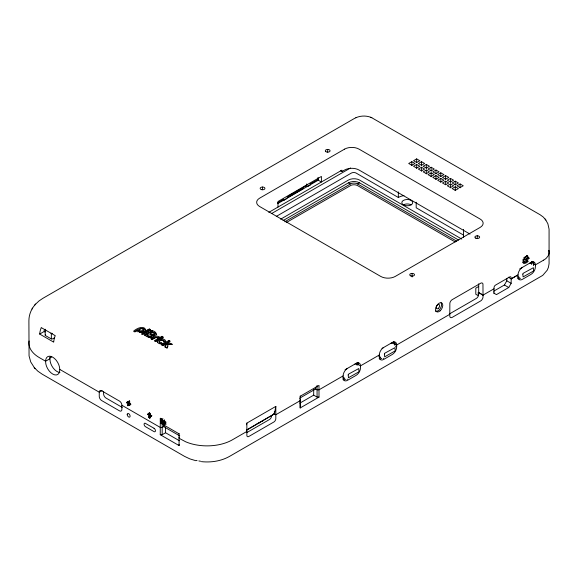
<?xml version="1.0" encoding="UTF-8"?>
<svg xmlns="http://www.w3.org/2000/svg" width="578" height="578" viewBox="0 0 578 578"><rect width="100%" height="100%" fill="white"/><g stroke="black" fill="none" stroke-linecap="round" stroke-linejoin="round"><path stroke-width="0.87" d="M45.2 335.117L45.2 329.547M50.192 356.749A9.999 5.773 60 0 0 49.954 358.721L49.954 359.278A9.999 5.773 60 0 0 59.924 372.485M54.592 337.725L52.836 338.737A1.366 0.788 0 0 1 51.348 338.91L51.348 333.333L50.9 333.166M179.079 437.17L179.072 445.573L160.258 434.699L160.258 422.966L161.544 422.966M160.258 434.699L162.187 434.699L162.187 423.855M162.187 434.699L165.568 432.756L165.568 427.091M246.864 423.103L246.864 435.364A2.731 1.575 -60 0 0 248.8 436.477L273.885 421.991A2.731 1.575 -60 0 0 275.814 418.645L275.814 406.392L246.864 423.103L246.546 424.772M262.549 189.714L262.549 187.034M283.776 199.258L282.815 199.815L283.776 200.371L283.776 199.258L277.613 202.813M300.184 396.031L300.184 407.96L318.998 397.1L318.998 385.396L300.184 396.262M318.998 397.1L317.069 397.093L313.695 395.142L313.695 389.485M317.069 385.396L317.069 397.093M318.037 177.367L318.037 180.054L321.411 182.005L321.411 176.434L277.989 201.505L277.989 207.076M327.683 152.108L327.683 149.42M347.465 368.367A6.141 3.547 -60 0 0 343.122 375.888L343.122 377.839A6.141 3.547 -60 0 0 347.465 380.346L356.156 375.332A6.141 3.547 -60 0 0 360.499 367.81L360.499 365.874L358.57 364.74A6.141 3.547 -60 0 0 357.833 362.377M357.117 365.029L357.117 362.37M383.655 347.472A6.141 3.547 -60 0 0 379.312 354.993L379.312 356.944A6.141 3.547 -60 0 0 383.655 359.451L392.339 354.437A6.141 3.547 -60 0 0 396.681 346.916L396.681 344.987L394.752 343.852A6.141 3.547 -60 0 0 394.427 342.125M393.307 343.253L393.307 341.475M394.268 344.69L394.268 342.183M394.752 344.625L394.752 343.021M394.752 345.16L394.752 343.867L396.681 344.987L449.785 314.309L449.865 303.074A3.41 1.972 -60 0 1 452.191 299.664L480.621 283.249A3.41 1.972 -60 0 1 482.955 283.971L483.035 296.781A3.41 1.972 -60 0 1 480.629 300.957L452.198 317.373A3.41 1.972 -60 0 1 449.785 315.978L449.785 314.309M411.847 165.583L411.847 161.681L414.982 163.495L411.847 165.301L408.711 163.487L411.847 161.681M416.673 168.364L416.673 164.463L419.809 166.276L416.673 168.09L413.537 166.276L416.673 164.463M416.673 162.794L416.673 158.892L419.809 160.706L416.673 162.519L413.537 160.706L416.673 158.892M421.499 171.153L421.499 167.252L424.635 169.065L421.499 170.871L418.364 169.065L421.499 167.252M421.499 165.583L421.499 161.681L424.635 163.495L421.499 165.301L418.364 163.495L421.499 161.681M426.326 173.935L426.326 170.04L429.461 171.847L426.326 173.66L423.19 171.847L426.326 170.04M426.326 168.364L426.326 164.463L429.461 166.276L426.326 168.09L423.19 166.276L426.326 164.463M431.145 176.724L431.145 172.822L434.288 174.635L431.145 176.442L428.009 174.635L431.145 172.822M431.145 171.153L431.145 167.252L434.288 169.065L431.145 170.871L428.009 169.065L431.145 167.252M435.971 179.512L435.971 175.611L439.107 177.417L435.971 179.231L432.835 177.417L435.971 175.611M435.971 173.935L435.971 170.04L439.107 171.847L435.971 173.66L432.835 171.847L435.971 170.04M440.797 182.294L440.797 178.392L443.933 180.206L440.797 182.019L437.662 180.206L440.797 178.392M440.797 176.724L440.797 172.822L443.933 174.635L440.797 176.442L437.662 174.635L440.797 172.822M445.624 184.303L445.624 181.181L448.759 182.988L445.624 184.801L442.488 182.988L445.624 181.181M445.624 179.512L445.624 175.611L448.759 177.417L445.624 179.231L442.488 177.417L445.624 175.611M450.45 187.864L450.45 183.963L453.585 185.776L450.45 187.59L447.314 185.776L450.45 183.963M450.45 182.294L450.45 178.392L453.585 180.206L450.45 182.019L447.314 180.206L450.45 178.392M455.276 190.653L455.276 186.752L458.412 188.565L455.276 190.372L452.14 188.565L455.276 186.752M455.276 185.083L455.276 181.181L458.412 182.988L455.276 184.801L452.14 182.988L455.276 181.181M460.095 187.864L460.095 183.963L463.231 185.776L460.095 187.59L456.96 185.776L460.095 183.963M531.753 264.204L531.753 261.545M532.027 263.546L532.027 261.812L533.834 262.874M287.634 196.484L288.603 197.04L288.603 195.928L305.972 185.899M303.558 187.286L303.558 188.406L288.603 197.04M494.031 293.219L494.031 287.649A2.045 1.185 -60 0 1 495.476 285.142L509.709 276.927A2.045 1.185 -60 0 1 511.154 277.758L511.154 283.328L508.741 287.512L496.444 294.614L493.547 292.938M39.694 334.07L39.766 333.376A17.058 9.848 -60 0 1 41.06 328.102L41.255 327.596L55.25 335.674L55.047 336.186A17.058 9.848 -60 0 0 53.754 341.454L53.682 342.147L39.694 334.07L45.633 330.638M549.078 253.012L548.898 254.067A18.792 10.852 0 0 1 548.291 255.628L546.427 258.048A18.792 10.852 0 0 1 543.595 260.151M528.957 258.178C528.812 256.791 525.864 258.915 525.626 259.934C526.168 260.88 530.633 258.149 527.989 257.622M148.813 414.78C147.975 415.669 149.399 419.476 150.396 417.641C152.043 415.026 146.942 414.455 150.222 413.956M246.676 429.895L274.369 413.913L275.814 406.392M150.367 333.022L151.978 332.09C157.1 333.947 152.433 335.587 150.367 333.022L150.367 334.142C150.93 334.908 154.564 336.533 154.247 334.561M523.039 259.334L523.039 261.292L524.629 261.885M525.07 256.618L526.507 256.35L526.977 255.599M527.859 256.502L527.786 255.946A4.075 2.355 -60 0 0 526.522 256.061L523.95 258.496L523.155 262.051A4.169 2.406 -60 0 0 523.95 263.315C527.223 263.915 530.618 258.474 524.817 262.52C522.165 260.555 525.518 256.733 527.859 256.502L526.898 255.946M137.99 330.378L137.896 330.789C139.486 333.6 144.543 332.408 145.808 329.778C143.575 324.757 136.155 328.781 133.547 331.208L135.462 331.779L137.99 330.378L137.896 331.909M526.818 260.88L526.97 260.505L527.931 261.061M129.335 401.016L129.797 401.486L129.06 402.758C134.154 403.856 125.137 407.808 128.244 404.051L129.205 403.495L127.68 401.789M130.91 404.224C129.768 405.835 127.29 405.257 129.205 403.495M147.065 334.929L149.059 333.781L151.429 335.211L151.566 335.847L150.121 336.41L147.065 334.929L147.065 336.042L149.536 337.4L151.566 336.96L150.894 335.955M166.681 343.542L170.727 343.375L170.727 344.488L166.681 344.654L166.681 343.542L169.845 341.714L170.055 341.056L169.022 340.399L161.407 344.791L162.96 345.687L165.835 344.459L165.163 347.306M150.388 329.894L149.615 330.594L148.062 329.706L149.283 328.998C151.024 328.976 150.179 332.574 150.309 329.655M161.876 344.083L159.355 343.267C158.372 340.883 162.042 339.221 163.661 340.717L163.668 341.367L165.214 342.263L165.77 341.28C165.149 338.845 161.659 338.535 159.665 339.438L159.665 340.55L163.184 340.218L165.72 341.959M150.107 413.371L149.16 414.137M167.02 348.31L167.923 346.316M34.94 304.859C31.147 309.223 28.893 314.931 28.9 320.732L29.059 355.889L30.713 361.915L34.521 367.919M32.007 309.042L32.534 308.125M493.641 291.218L504.399 285.005L506.812 280.821L506.812 278.48M139.269 331.606L139.211 330.06L140.143 329.142L141.776 328.55L143.604 329.207L143.662 330.753L141.87 332.075L139.695 331.996L139.269 331.606L139.486 330.724M143.662 329.641L141.068 331.136L139.695 330.876L139.211 330.06M157.382 342.255L158.083 341.461L158.083 340.348L155.901 341.612L154.348 340.717L160.236 337.321L161.341 338.209L159.665 339.438M145.316 331.75L145.634 331.331M149.03 412.902C148.828 415.741 146.429 413.393 149.305 413.335L149.579 412.62L149.854 413.653C152.52 418.393 151.414 415.575 148.756 413.949L147.99 414.679M159.535 342.4L159.355 343.267M165.214 343.375L165.59 342.899M128.244 404.051L126.618 402.461L129.645 400.792M523.849 257.73L524.224 257.289M35.272 304.476L39.058 300.907L42.924 298.299L354.141 118.62C359.22 115.679 365.643 115.239 371.09 117.413M34.535 305.321L35.663 304.021M164.448 419.917L164.455 423.103M526.428 261.379L525.07 262.542L523.422 262.918M158.083 340.348C155.395 342.935 160.951 344.748 162.982 343.607L159.355 342.154M273.885 414.188L246.495 430.285M152.758 338.231L153.307 337.827M277.707 203.629L318.391 180.112M310.09 184.064L318.478 179.223M283.776 200.371L286.189 198.976A1.705 0.983 -60 0 0 287.396 196.888M268.821 212.364L341.916 170.163L341.916 171.558L340.565 170.777M341.916 171.558L344.575 170.026A10.238 5.91 0 0 1 359.046 170.026L470.001 234.083M271.624 213.535L350.543 167.967M276.313 216.403L351.323 173.089A3.41 1.972 0 0 1 356.149 173.089L398.336 197.488A12.622 7.29 0 0 1 403.993 195.595M280.641 219.192L348.433 180.054A7.846 4.53 0 0 1 359.53 180.054L461.779 239.082M282.982 220.63L348.433 182.836A7.846 4.53 0 0 1 359.53 182.836L458.657 240.065M284.802 221.75L351.135 183.587A5.115 2.955 0 0 1 357.601 183.956L456.728 241.185M49.954 358.721L45.611 361.228L45.611 361.785A9.999 5.773 60 0 0 52.677 374.031A9.999 5.773 60 0 0 59.751 369.949L59.751 369.393A9.999 5.773 60 0 0 52.677 357.146A9.999 5.773 60 0 0 45.611 361.228L39.391 357.637A35.822 20.685 0 0 1 29.073 340.991M286.197 222.617L351.135 185.256A5.115 2.955 0 0 1 357.601 185.625L455.168 241.951M357.601 183.956L359.53 182.836M134.233 331.924C136.748 329.453 143.792 326.158 145.808 330.891M147.556 329.995L141.668 333.398L143.214 334.294L148.351 331.324L148.582 330.652L147.556 329.995L147.556 331.107L141.668 334.51M144.948 335.529C148.878 332.184 153.271 329.843 156.696 334.958M151.458 339.337L155.301 337.408L159.102 337.819M159.947 337.155L158.379 338.058L155.973 337.494L152.289 339.532L150.742 338.636C152.39 336.244 160.034 334.872 159.73 338.137M161.963 336.324L160.749 337.025L162.295 337.92L162.758 337.653L162.996 336.981L161.963 336.324L161.963 337.436L162.758 337.899M155.085 341.41L160.236 338.433L161.269 339.091L161.269 337.978M162.172 345.471L169.022 341.511L169.824 341.974M102.14 390.526L99.25 392.195L59.751 369.393M126.618 402.461L127.586 401.905M126.633 402.671L127.594 402.115M126.727 402.902L127.695 402.346M127.521 405.294L128.489 404.737M127.565 405.46L128.526 404.903M127.659 405.611L128.619 405.055M127.781 405.713L128.742 405.156M127.919 405.778L128.88 405.221M147.744 414.325L148.712 413.769M147.795 414.462L148.763 413.906M147.881 414.592L149.427 413.595M148.098 414.715L149.066 414.159M148.994 414.57C150.887 412.822 148.719 416.962 150.54 417.554L149.579 418.111M148.813 417.092L149.781 416.536M150.959 416.297L151.927 415.741M148.994 417.497L149.962 416.94M149.261 417.858L150.222 417.302M162.931 421.254L161.963 421.81L161.963 419.216L162.931 418.653M161.963 421.81L160.951 418.631L160.258 418.226L160.258 422.186L160.951 422.59L160.951 419.989L161.963 423.175L162.931 422.619M164.217 426.246L162.187 427.424L160.258 427.424L121.879 405.265A3.41 1.972 60 0 0 119.465 401.081L101.656 390.8A3.41 1.972 60 0 0 99.25 392.195L99.25 396.378A3.41 1.972 60 0 0 101.663 400.554L119.465 410.835A3.41 1.972 60 0 0 121.879 409.441L121.879 405.25M525.034 259.594L527.642 258.091M478.729 286.457L475.802 288.147L475.802 294.274L478.216 295.669L478.216 292.324L483.035 295.105L494.031 288.762M345.059 369.754L356.156 363.352A6.141 3.547 -60 0 1 360.499 365.86L379.312 354.993M381.986 348.433L392.339 342.458A6.141 3.547 -60 0 1 396.681 344.965M519.694 268.929L531.059 262.369A6.141 3.547 -60 0 1 535.401 264.876L543.602 260.143M299.505 398.285L315.624 388.98L315.624 387.209M449.388 313.977L476.286 298.45A3.41 1.972 -60 0 0 478.692 294.274L478.692 283.87M246.864 431.463L232.392 439.815A35.822 20.685 0 0 1 185.719 441.802L179.079 438.283L179.079 433.608M300.184 400.677L275.814 414.744L273.647 413.494M343.13 375.902L318.998 389.818L317.069 389.818L315.046 388.647M508.257 277.202L511.154 278.871L518.033 274.904A6.141 3.547 -60 0 1 522.375 267.383M246.734 432.647L269.543 419.484A2.731 1.575 -60 0 0 271.472 416.138M299.874 403.126L313.695 395.142M342.964 379.024L344.481 378.142M379.146 358.136L380.671 357.255M517.599 278.199L519.123 277.324M511.154 278.871L518.033 274.926L518.033 276.855A6.141 3.547 -60 0 0 522.375 279.362L531.059 274.348A6.141 3.547 -60 0 0 535.401 266.826L535.401 264.876L533.472 263.763A6.141 3.547 -60 0 0 532.743 261.401M143.554 332.914L144.254 332.552M529.347 263.358L530.85 263.084L531.652 264.023M390.894 343.296L391.942 342.949L393.069 343.599M354.704 364.183L356.207 363.902L357.06 364.971M201.404 461.641C211.021 462.66 221.085 461.172 229.567 456.374L542.735 275.388L547.2 270.208L548.414 267.339L549.071 263.713L549.071 229.141L547.85 223.686L545.459 219.474M355.918 117.71L356.301 117.558M151.371 330.775L144.189 334.85C146.61 336.504 151.046 339.423 153.575 336.309L153.372 335.399C159.21 336.143 155.366 330.081 151.371 330.775L151.371 331.888M259.06 423.082L257.131 423.544M151.595 338.694L152.187 338.506M519.16 277.23L517.606 276.804M162.396 344.885L162.982 344.719M383.272 358.382L383.691 358.309M347.089 379.276L347.508 379.197M344.293 378.091L343.057 377.709M166.088 424.238L164.636 423.399M380.62 357.19L379.536 357.096L378.893 356.12M305.242 185.48L307.438 186.6L310.314 185.047L310.314 183.934M195.834 460.702L189.88 458.896L184.555 456.374L42.216 374.197L37.859 371.184L34.203 367.543M51.348 338.91L45.597 335.674A1.366 0.788 0 0 1 45.301 334.814M371.444 117.558L540.069 214.727L543.219 217.017L545.921 220.081M370.744 117.276L371.827 117.71M165.359 423.399L165.763 423.385L165.9 421.998M535.401 264.876L533.472 263.778L533.472 265.714M526.659 256.256L527.627 256.813M526.507 256.35L527.476 256.907M528.017 257.441L528.978 257.998M527.909 257.81L528.87 258.366M527.786 257.976L528.747 258.532M526.926 260.685L527.895 261.242M524.889 259.645L525.857 260.208M463.462 235.044L416.189 207.791L416.189 202.221M348.433 182.836L350.311 183.927M506.812 280.821L511.154 283.328M504.399 285.005L508.741 287.512M478.692 292.605L483.035 295.112M170.727 343.375L172.584 344.452L168.227 344.539L166.724 347.862L164.86 346.786L165.835 344.459M147.556 331.107L148.351 331.57M157.866 338.881L158.379 339.17M161.963 419.216L162.656 419.614L162.656 423.573L161.963 423.175M160.258 422.966L179.079 433.825M179.758 435.891L163.639 426.586L163.639 424.801M122.261 407.432L106.005 398.047A3.41 1.972 60 0 1 103.592 393.871L103.592 391.364M165.568 432.756L179.382 440.732M44.94 332.148L43.957 330.703M163.271 341.511L163.661 341.829L163.661 340.717M150.309 330.775L149.283 330.117L149.283 328.998M307.048 186.528L306.694 183.97M34.687 368.107L35.005 368.468M545.09 218.983L545.531 219.575M165.886 345.702L165.705 344.387M548.898 250.888L548.739 250.368L549.013 251.416A18.792 10.852 0 0 1 549.078 253.005M143.604 330.32L143.662 330.753M395.728 346.099L395.778 346.937M477.262 235.781L477.262 238.562M463.505 229.408L463.505 237.457A6.481 3.743 0 0 1 463.722 236.489M412.121 273.387L412.121 276.97M398.336 191.91L398.336 197.488M358.085 362.485L358.085 364.899M300.184 399.564L300.184 407.96M274.369 411.406L274.369 413.913M179.072 444.453L179.072 445.573M169.022 340.399L169.022 341.511M163.776 341.049L163.776 342.162M162.996 336.981L162.996 338.094M161.363 342.797L161.363 343.917M161.226 418.465L161.226 420.842M160.236 337.321L160.236 338.433M154.442 333.716L154.384 335.088M154.088 334.229L154.088 335.341M153.654 334.402L153.654 335.515M153.372 335.399L153.372 336.519M153.199 334.431L153.199 335.543M152.238 330.775L152.238 331.888M151.804 330.724L151.804 331.837M151.653 335.529L151.566 336.96M150.656 336.374L150.656 337.487M150.121 336.41L150.121 337.523M143.171 328.824L143.171 329.937M141.068 331.136L141.068 332.249M140.331 331.107L140.331 332.22M139.695 330.876L139.695 331.996M530.228 262.853A3.41 1.972 -60 0 1 530.467 263.38M45.597 330.103A1.366 0.788 0 0 1 45.301 329.243M52.388 333.333A1.366 0.788 0 0 1 51.348 333.333M522.989 262.759A4.169 2.406 -60 0 1 522.628 262.463M51.709 357.016A10.057 5.809 0 0 1 49.809 357.71M441.093 302.749A5.115 2.955 -60 0 1 440.161 308.695A5.115 2.955 -60 0 1 435.4 311.08M197.091 460.68A8.179 3.258 0.5 0 1 196.412 460.435M200.624 461.237A8.215 2.702 3.9 0 1 198.832 460.941M403.401 204.865A5.462 3.15 0 0 1 411.124 204.865M263.033 420.625A2.731 1.575 0 0 1 262.441 421.131M520.446 278.249A6.141 3.547 -60 0 1 518.033 278.798M345.536 379.233A6.141 3.547 -60 0 1 343.122 379.775M381.726 358.338A6.141 3.547 -60 0 1 379.312 358.887M348.194 374.891L348.462 377.745L358.989 371.762L358.757 368.547L348.671 374.053L348.194 374.891M384.377 354.003L384.652 356.85L395.179 350.875L394.947 347.66L384.861 353.165L384.377 354.003M522.83 274.066L523.104 276.92L533.624 270.945L533.4 267.722L523.314 273.228L522.83 274.066M165.626 423.609C161.811 428.659 163.227 413.747 165.626 423.609M163.885 421.478C163.646 427.561 166.674 420.611 163.885 421.478M344.575 149.131L259.652 198.16A10.238 5.91 0 0 0 259.652 206.519L380.757 276.436A10.238 5.91 0 0 0 395.236 276.436L480.152 227.407A10.238 5.91 0 0 0 480.152 219.055L359.046 149.131A10.238 5.91 0 0 0 344.575 149.131M153.986 428.255L145.165 423.226A2.045 1.185 60 0 0 144.11 424.44A2.045 1.185 60 0 0 145.54 426.723L153.986 431.6A2.045 1.185 60 0 0 155.431 430.762A2.045 1.185 60 0 0 153.986 428.255M475.369 237.999A2.391 1.38 0 0 0 479.465 237.688A2.391 1.38 0 0 0 476.951 235.795A2.391 1.38 0 0 0 475.369 237.999M410.929 275.959A2.391 1.38 0 0 0 414.513 274.767A2.391 1.38 0 0 0 410.929 273.575A2.391 1.38 0 0 0 410.929 275.959M325.79 151.638A2.391 1.38 0 0 0 329.894 151.328A2.391 1.38 0 0 0 327.372 149.435A2.391 1.38 0 0 0 325.79 151.638M261.357 189.606A2.391 1.38 0 0 0 264.934 188.406A2.391 1.38 0 0 0 261.357 187.214A2.391 1.38 0 0 0 261.357 189.606M438.399 308.284A2.391 1.38 -60 0 0 439.15 304.577A2.391 1.38 -60 0 0 436.325 307.084A2.391 1.38 -60 0 0 438.399 308.284M440.104 310.841A5.115 2.955 -60 0 0 441.722 302.915A5.115 2.955 -60 0 0 435.668 308.284A5.115 2.955 -60 0 0 440.104 310.841M404.528 205.371A5.462 3.15 0 0 0 412.721 202.64A5.462 3.15 0 0 0 404.528 199.909A5.462 3.15 0 0 0 404.528 205.371M127.211 414.469A2.045 1.185 60 0 0 129.378 417.171A2.045 1.185 60 0 0 129.378 414.274A2.045 1.185 60 0 0 127.211 414.469"/></g></svg>
